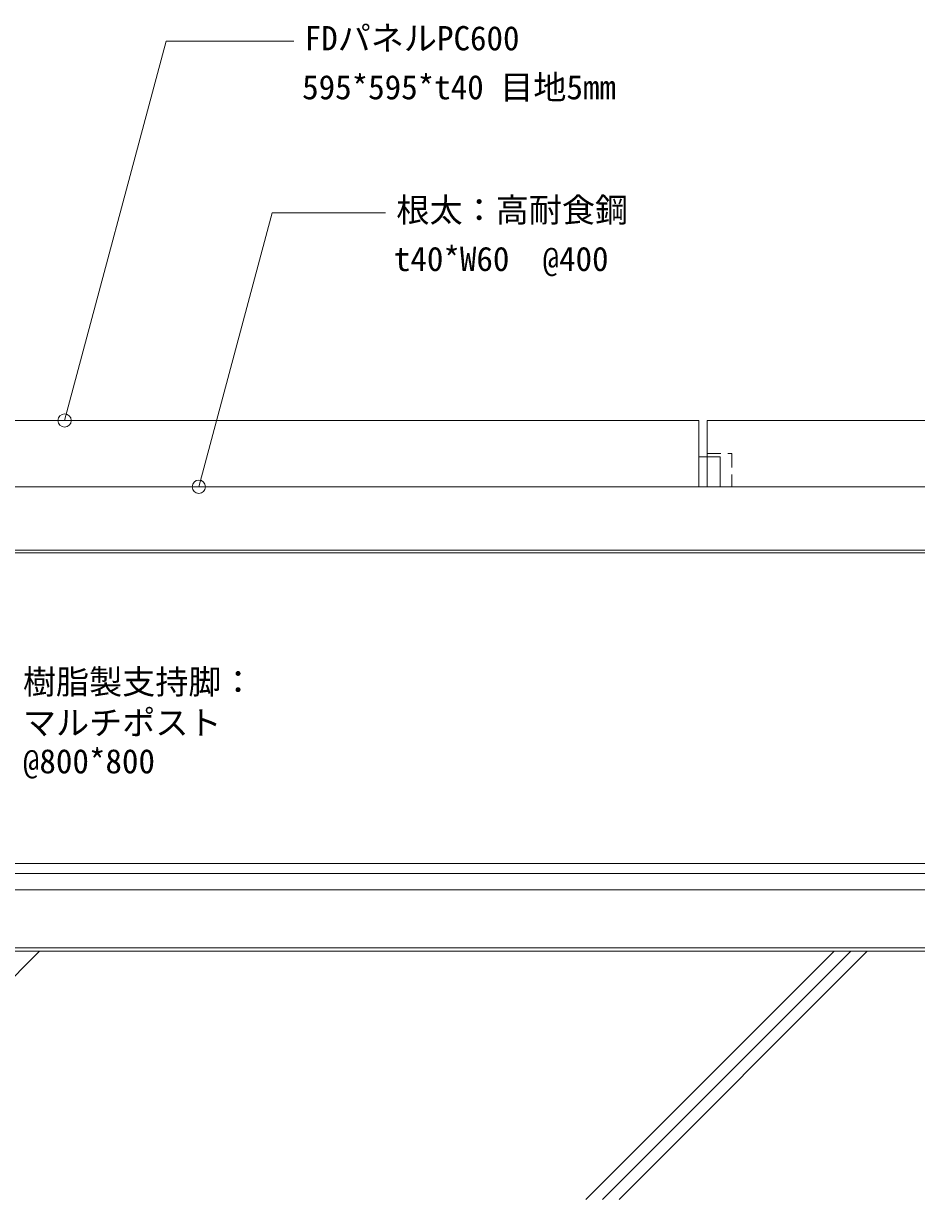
# Model space of a CAD drawing. Units: millimetres, scale not verified. Extents: x -1485 to 1485, y -1050 to 1050.
# Drawn here: x -341 to 198, y -334 to 377 of the extents above; entities that cross this region are included whole.
import ezdxf
from ezdxf.enums import TextEntityAlignment as Align

# ---------------------------------------------------------------- set-up
doc = ezdxf.new("R2010")
doc.units = ezdxf.units.MM
doc.header["$LTSCALE"] = 7
doc.linetypes.add('DASHED1', pattern=[1.8, 1.2, -0.6])
for name, color, linetype, lineweight in [('0-2_HATCH', 9, 'Continuous', 18), ('0-3_KUTAI', 3, 'Continuous', 18), ('0-4_BOUSUI', 1, 'Continuous', 18), ('0-6_dannnetu', 6, 'Continuous', 18), ('0-7_MOJI', 7, 'Continuous', 18), ('1-0', 7, 'Continuous', 18), ('1-1_00panel', 5, 'Continuous', 18)]:
    doc.layers.add(name, color=color, linetype=linetype, lineweight=lineweight)
doc.styles.add('ＭＳ ゴシック', font='')
doc.styles.get('ＭＳ ゴシック').set_extended_font_data('MS Gothic')

msp = doc.modelspace()

# ---------------------------------------------------------------- linework, layer by layer
at = {"layer": '0-2_HATCH'}
for p, q in [((-481.711, -333.539), (-331.711, -183.539)), ((-1.711, -333.539), (148.289, -183.539)), ((8.289, -333.539), (158.289, -183.539)), ((18.289, -333.539), (168.289, -183.539))]:
    msp.add_line(p, q, dxfattribs=at)
at = {"layer": '0-3_KUTAI'}
msp.add_lwpolyline([(812.641, -183.539), (-566.711, -183.539), (-566.711, 230.961)], dxfattribs=at)
at = {"layer": '0-4_BOUSUI'}
for p, q in [((812.641, -130.539), (-505.072, -130.539)), ((812.641, -181.539), (-566.711, -181.539))]:
    msp.add_line(p, q, dxfattribs=at)
msp.add_lwpolyline([(812.641, -136.539), (-505.072, -136.539), (-556.711, -84.899), (-556.711, 235.103), (-582.569, 260.961), (-718.051, 260.961)], dxfattribs=at)
at = {"layer": '0-6_dannnetu'}
msp.add_line((812.641, -146.539), (-553.711, -146.539), dxfattribs=at)
at = {"layer": '0-7_MOJI'}
for p, q in [((-316.648, 136.961), (-255.231, 366.173)), ((-255.231, 366.173), (-178.119, 366.173)), ((-235.53, 96.961), (-191.184, 262.464)), ((-191.184, 262.464), (-122.696, 262.464))]:
    msp.add_line(p, q, dxfattribs=at)
for centre in [(-316.648, 136.961), (-235.53, 96.961)]:
    msp.add_circle(centre, 4, dxfattribs=at)
at = {"layer": '1-0'}
for p, q in [((-528.511, 96.961), (812.016, 96.961)), ((-528.511, 58.561), (816.489, 58.561))]:
    msp.add_line(p, q, dxfattribs=at)
msp.add_lwpolyline([(-528.511, 96.961), (-528.511, 56.961), (816.489, 56.961)], dxfattribs=at)
at = {"layer": '1-1_00panel'}
for points in [[(-528.511, 96.961), (66.489, 96.961), (66.489, 136.961), (-528.511, 136.961)], [(71.489, 96.961), (666.489, 96.961), (666.489, 136.961), (71.489, 136.961)], [(79.489, 114.961), (66.489, 114.961), (66.489, 96.961), (79.489, 96.961)]]:
    msp.add_lwpolyline(points, close=True, dxfattribs=at)
at = {"layer": '1-1_00panel', "linetype": 'DASHED1'}
msp.add_lwpolyline([(71.489, 116.961), (86.489, 116.961), (86.489, 96.961)], dxfattribs=at)

# ---------------------------------------------------------------- texts
at = {"layer": '0-7_MOJI', "style": 'ＭＳ ゴシック'}
for s, p in [('FDパネルPC600', (-171.619, 356.173)), ('595*595*t40 目地5mm', (-173.149, 326.583)), ('根太：高耐食鋼', (-116.196, 252.464)), ('t40*W60\u3000@400', (-117.727, 222.873)), ('樹脂製支持脚：', (-341.829, -32.599)), ('マルチポスト', (-341.829, -57.26)), ('@800*800', (-341.829, -80.545))]:
    msp.add_text(s, height=14.66, dxfattribs=at).set_placement(p, align=Align.BOTTOM_LEFT)

doc.saveas('drawing.dxf')
